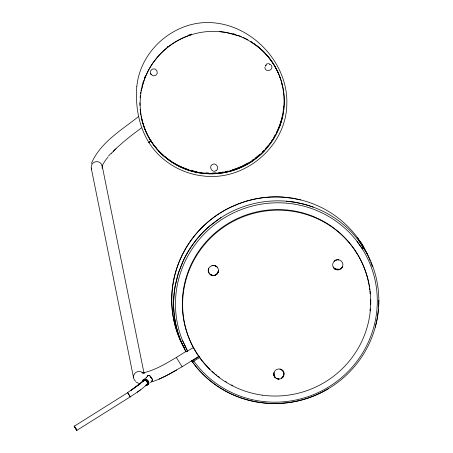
<?xml version="1.0" encoding="UTF-8"?>
<svg xmlns="http://www.w3.org/2000/svg" width="453" height="453" viewBox="0 0 453 453"><rect width="100%" height="100%" fill="white"/><g stroke="black" fill="none" stroke-linecap="round" stroke-linejoin="round"><path stroke-width="0.68" d="M147.559 383.674L147.57 382.587A2.576 1.744 47.1 0 0 146.919 381.381L145.362 380.288L143.856 380.424L137.791 385.543L131.008 390.356L144.145 380.271L145.458 380.356L146.574 381.018L147.65 383.453C143.052 388.946 136.177 392.717 130.288 396.851L76.863 430.339L74.252 426.239L127.684 392.677L130.277 396.868L130.113 396.534M274.065 372.394L273.98 375.237L275.379 377.791C276.273 379.184 282.615 379.557 276.828 378.685L279.048 379.104L280.928 378.663L282.632 377.457L283.838 375.248L283.482 376.205C284.937 373.448 283.119 369.62 280.028 369.11L282.406 370.294L280.634 369.246A5.147 5.051 -25.9 0 0 274.065 372.394L273.788 374.58L273.867 375.01L273.788 373.759L274.184 376.126L274.982 377.355L273.963 375.509L275.379 377.791M378.827 300.316L378.566 308.34L377.604 316.251A103.012 101.013 -25.9 0 1 327.706 389.093A102.854 100.86 -25.9 0 1 292.468 402.021C276.143 404.789 259.144 403.674 243.346 398.691M214.835 275.305A5.147 5.051 -25.9 0 0 218.454 270.979L218.465 270.424L217.247 273.578L214.835 275.305L212.763 275.515L210.492 274.705C210.843 274.88 211.698 275.328 210.928 274.977C209.139 273.963 208.125 272.004 208.261 269.965C208.663 266.324 213.187 264.207 216.223 266.239M148.454 383.278L148.488 382.961M142.61 381.137L142.797 380.384M375.237 327.287L377.219 318.736L378.204 311.817A103.001 101.002 -25.9 0 0 378.476 309.054M148.341 383.663L148.476 383.079M141.608 89.349L142.978 83.754A75.945 74.473 -25.9 0 1 150.351 66.948C159.49 51.846 174.133 40.215 190.962 34.858A72.287 70.889 -25.9 0 0 162.485 51.789L158.193 56.257L153.318 62.435A72.355 70.951 -25.9 0 0 141.602 117.922C143.714 127.633 147.74 136.948 153.635 144.966A72.355 70.951 -25.9 0 0 271.551 142.14A72.355 70.951 -25.9 0 0 230.747 33.471L225.713 32.429M282.842 115.815L279.614 126.851M143.431 380.967L143.329 381.732L143.612 380.656L144.473 380.186M357.842 238.125C357.921 240.407 366.505 246.811 362.185 248.72A101.279 99.32 -25.9 0 1 332.026 384.812A101.279 99.32 -25.9 0 1 193.89 361.16M91.393 163.476C100.232 142.48 121.529 130.119 138.658 116.472M143.335 381.352L144.145 380.271L137.791 385.543L127.599 392.575L130.288 396.851M148.465 384.303L148.827 383.374C148.844 381.313 147.112 379.393 145.113 379.008L143.788 379.399L143.08 380.571M282.632 377.457L283.861 374.784L283.601 371.958M102.027 165.843L105.402 160.322L108.074 156.998M146.512 384.62L147.372 384.15L147.655 383.351A2.678 1.818 47.1 0 0 146.919 381.381L145.849 380.497M286.421 201.2L294.541 202.168L302.559 203.85A102.995 101.002 -25.9 0 1 360.073 242.497L363.493 247.508L362.304 248.64L357.066 241.398A101.279 99.32 -25.9 0 0 227.315 216.143A101.279 99.32 -25.9 0 0 182.355 340.101L187.553 351.222L185.985 351.811L180.951 341.205A103.001 101.002 -25.9 0 1 178.193 273.646L183.448 260.384A103.018 101.019 -25.9 0 1 221.013 217.616M147.372 384.15C148.335 382.496 146.483 380.458 144.864 380.18L143.782 380.531M145.877 378.136L146.568 377.406M185.917 351.443L176.325 357.474L182.146 366.76L198.912 356.234M341.381 268.346L340.832 268.827L341.766 267.899L340.832 268.827M334.189 261.268L334.761 260.775M282.655 376.953L282.094 377.502M111.404 153.341L115.362 149.394M264.275 151.064L260.707 154.581L252.882 160.798A75.917 74.445 -25.9 0 1 238.397 168.561A75.923 74.451 -25.9 0 1 221.398 173.097A75.94 74.468 -25.9 0 1 203.052 173.38C173.476 170.453 147.276 147.225 141.602 117.933M116.098 148.454L123.607 141.829A85.827 16.716 -32.3 0 1 141.393 127.973M216.075 170.673C219.892 168.476 216.013 161.936 212.225 164.552C208.238 166.885 212.61 173.335 216.047 170.685M209.654 226.104L220.186 218.159A103.018 101.019 -25.9 0 1 298.012 202.831L304.88 204.416L313.227 207.106M137.248 392.207L140.475 389.829M193.573 347.451L186.121 351.851M199.875 357.411L193.001 361.636L192.457 361.817L191.959 361.092L199.711 356.234M176.353 357.44C165.736 363.714 154.892 370.378 142.684 372.961L144.62 372.949L141.925 372.898M150.181 382.326A42.859 8.347 -32.3 0 0 165.804 375.967L182.18 366.726M185.656 351.132L185.985 351.811C179.337 339.484 175.215 325.832 173.952 311.879A108.125 106.03 -25.9 0 1 175.022 287.032L178.652 272.327L181.302 265.243A103.001 101.002 -25.9 0 1 209.592 226.092M176.676 370.05L169.309 374.161L159.094 379.104M146.359 377.513L146.693 377.338M193.89 361.16L192.287 361.771L191.5 360.322L191.959 361.092M266.607 63.941L269.031 63.613M146.67 384.58L147.129 384.382M338.765 269.393L337.779 269.552M361.262 243.572L364.648 248.81M211.879 265.639L214.835 265.69L217.281 267.145L218.272 268.935L218.454 270.979M212.802 275.492L213.329 275.52L210.152 274.365L208.442 272.01M334.812 268.94L340.061 269.292L337.672 269.869L334.812 268.94L338.38 269.795M219.354 31.614L225.084 32.293M300.645 199.915L292.632 198.233L284.512 197.27A103.012 101.013 -25.9 0 0 254.025 199.235L246.404 201.138L239.416 203.499L229.603 207.729A102.961 100.962 -25.9 0 0 184.031 347.745M140.187 383.957L136.143 382.151M145.464 385.152L145.951 385.305M361.426 243.527L364.908 249.286M237.638 35.555L226.913 32.644A72.355 70.951 -25.9 0 0 190.979 34.853M145.373 379.603L146.257 380.033M215.583 265.883L217.281 267.145M250.945 41.925C263.221 49.507 273.165 60.883 278.782 74.201M151.087 74.417L153.142 75.849L155.804 75.385L157.287 73.329L156.857 70.657L154.988 68.941L152.276 69.088L150.566 70.934L150.39 72.797L151.087 74.417L150.645 73.562M150.453 376.868L151.319 377.989M195.719 366.234L192.287 361.771L196.308 366.941A103.001 101.002 -25.9 0 0 328.357 388.708M150.758 377.281L151.381 378.108M75.56 428.176L76.857 430.35L74.173 426.063L74.807 426.998M357.066 241.398L362.185 248.72M357.258 237.332L361.585 243.572M74.173 426.063L76.863 430.339M359.756 242.061L366.845 253.272A103.001 101.002 -25.9 0 1 378.629 306.975M363.493 247.508L367.287 254.088M271.137 65.068C274.745 69.972 265.265 73.329 264.829 67.31M356.369 252.366L356.664 252.972M182.355 340.101L187.587 351.2M102.219 166.064L144.009 373.125M91.24 168.069L133.59 377.898M243.289 398.714A103.012 101.013 -25.9 0 1 195.662 366.256M184.082 347.813A102.99 100.996 -25.9 0 1 184.915 249.903A102.984 100.991 -25.9 0 1 283.889 197.191L292.632 198.233L299.541 199.643A102.961 100.962 -25.9 0 1 357.813 238.136M364.62 248.822A102.961 100.962 -25.9 0 1 370.265 260.956M370.747 262.236A102.961 100.962 -25.9 0 1 372.27 266.675M185.243 346.403A101.279 99.32 -25.9 0 1 184.592 345.197M173.34 303.125A101.279 99.32 -25.9 0 1 173.301 301.772M362.111 247.717A101.279 99.32 -25.9 0 1 362.791 248.912M206.302 365.548A94.417 92.588 -25.9 0 1 234.83 219.762A94.417 92.588 -25.9 0 1 368.855 284.008M368.98 284.694A94.417 92.588 -25.9 0 1 369.314 286.658M369.518 287.966A94.417 92.588 -25.9 0 1 369.778 289.948M369.931 291.268A94.417 92.588 -25.9 0 1 370.175 293.912M370.441 299.308A94.417 92.588 -25.9 0 1 370.384 304.727M370.129 308.821A94.417 92.588 -25.9 0 1 369.931 310.866M232.859 385.543A94.417 92.588 -25.9 0 1 231.653 384.925M226.364 381.958A94.417 92.588 -25.9 0 1 225.226 381.256M219.682 377.502A94.417 92.588 -25.9 0 1 217.995 376.239M216.885 375.378A94.417 92.588 -25.9 0 1 215.792 374.501M214.711 373.6A94.417 92.588 -25.9 0 1 212.1 371.318M210.107 369.444A94.417 92.588 -25.9 0 1 206.749 366.035M338.555 269.473A5.147 5.051 -25.9 0 1 337.157 269.552M336.471 269.45A5.147 5.051 -25.9 0 1 335.169 268.974M144.32 379.993A2.576 1.744 47.1 0 1 144.603 379.841M145.923 378.029A3.137 2.129 47.2 0 1 146.16 377.694M142.638 381.76A3.431 2.327 47.1 0 1 145.051 379.506A3.431 2.327 47.1 0 1 148.352 383.079A3.431 2.327 47.1 0 1 145.906 385.288M143.114 380.395A3.431 2.327 47.1 0 1 146.019 379.24A3.431 2.327 47.1 0 1 148.816 382.683A3.431 2.327 47.1 0 1 146.795 384.931M108.516 156.025A85.827 16.716 -32.3 0 1 111.291 153.114M113.193 151.217A85.827 16.716 -32.3 0 1 116.138 148.42M91.653 169.371A5.578 5.459 -11.4 0 1 96.183 161.636A5.578 5.459 -11.4 0 1 102.152 168.278M135.747 381.301A5.578 5.459 -11.4 0 1 134.615 373.668A5.578 5.459 -11.4 0 1 142.412 372.491M262.015 50.051A72.378 70.974 -25.9 0 1 251.998 160.798A72.378 70.974 -25.9 0 1 144.813 128.997M144.564 128.369A72.378 70.974 -25.9 0 1 141.155 116.461M140.917 115.141A72.378 70.974 -25.9 0 1 140.164 109.36M139.932 105.424A72.378 70.974 -25.9 0 1 139.898 102.786M140.13 97.469A72.378 70.974 -25.9 0 1 140.322 95.475M140.572 93.488A72.378 70.974 -25.9 0 1 140.77 92.157M140.991 90.832A72.378 70.974 -25.9 0 1 141.24 89.513M141.97 86.229A72.378 70.974 -25.9 0 1 142.48 84.275M142.854 82.984A72.378 70.974 -25.9 0 1 143.459 81.053M144.586 77.888A72.378 70.974 -25.9 0 1 145.328 76.019M167.1 47.072A72.378 70.974 -25.9 0 1 168.159 46.246M188.431 35.17A72.378 70.974 -25.9 0 1 191.721 34.083M233.102 33.692A72.378 70.974 -25.9 0 1 235.039 34.275M238.21 35.368A72.378 70.974 -25.9 0 1 241.324 36.602M243.153 37.412A72.378 70.974 -25.9 0 1 247.882 39.79M250.713 41.438A72.378 70.974 -25.9 0 1 252.361 42.48M253.442 43.199A72.378 70.974 -25.9 0 1 254.512 43.941M256.166 45.147A72.378 70.974 -25.9 0 1 260.503 48.675M279.541 76.223A72.378 70.974 -25.9 0 1 280.005 77.503M281.438 82.055A72.378 70.974 -25.9 0 1 282.434 86.127M283.159 90.09A72.378 70.974 -25.9 0 1 283.425 92.021M283.578 93.307A72.378 70.974 -25.9 0 1 283.703 94.598M283.731 106.483A72.378 70.974 -25.9 0 1 283.465 109.139M283.295 110.47A72.378 70.974 -25.9 0 1 282.989 112.457M282.751 113.782A72.378 70.974 -25.9 0 1 282.055 117.072M281.896 117.723A72.378 70.974 -25.9 0 1 280.192 123.539M279.971 124.179A72.378 70.974 -25.9 0 1 276.602 132.208M275.062 135.158A72.378 70.974 -25.9 0 1 273.737 137.463M272.344 139.688A72.378 70.974 -25.9 0 1 271.619 140.781M270.492 142.401A72.378 70.974 -25.9 0 1 269.722 143.459M268.55 144.988A72.378 70.974 -25.9 0 1 265.651 148.448M263.805 150.441A72.378 70.974 -25.9 0 1 262.349 151.919M259.841 154.269A72.378 70.974 -25.9 0 1 255.175 158.12M253.068 159.654A72.378 70.974 -25.9 0 1 251.998 160.396M248.148 162.831A72.378 70.974 -25.9 0 1 242.344 165.917M241.121 166.489A72.378 70.974 -25.9 0 1 238.652 167.553M238.029 167.808A72.378 70.974 -25.9 0 1 232.146 169.875M227.74 171.07A72.378 70.974 -25.9 0 1 225.215 171.625M223.289 171.987A72.378 70.974 -25.9 0 1 221.987 172.202M220.033 172.474A72.378 70.974 -25.9 0 1 218.725 172.633M216.087 172.876A72.378 70.974 -25.9 0 1 212.083 173.057M208.731 173.04A72.378 70.974 -25.9 0 1 206.036 172.916M196.67 171.693A72.378 70.974 -25.9 0 1 195.345 171.421M194.688 171.274A72.378 70.974 -25.9 0 1 190.764 170.266M188.188 169.473A72.378 70.974 -25.9 0 1 175.407 163.839M174.83 163.516A72.378 70.974 -25.9 0 1 173.154 162.519M172.049 161.829A72.378 70.974 -25.9 0 1 168.827 159.637M168.261 159.23A72.378 70.974 -25.9 0 1 164.416 156.194M163.357 155.277A72.378 70.974 -25.9 0 1 158.476 150.532M156.71 148.561A72.378 70.974 -25.9 0 1 155.855 147.553M152.316 142.916A72.378 70.974 -25.9 0 1 150.894 140.792M208.255 270.503L208.278 271.16L208.255 270.503M208.289 269.801L208.363 269.507L208.289 269.801M136.806 86.619C135.068 107.865 139.496 130.594 152.599 147.831C164.637 163.482 183.171 173.714 202.763 175.906C244.886 181.67 286.743 146.047 286.857 103.335C287.723 64.179 254.722 27.769 216.143 23.086C177.944 17.95 140.436 48.42 136.806 86.619M218.363 271.421L218.233 271.902L218.363 271.421M208.522 268.856L208.68 268.499L208.522 268.856M342.655 266.256L342.021 267.581L342.655 266.256M218.08 272.332L217.87 272.763L218.08 272.332M152.531 380.124L152.265 380.775L151.33 381.194L152.253 380.786L152.344 379.269L149.943 375.905L148.827 375.344L147.808 375.633L146.97 376.692L147.803 375.633L148.811 375.339L149.733 375.73L151.829 378.221L152.531 380.124M150.917 141.013L148.816 142.418L150.917 141.013M217.644 273.153L217.361 273.544L217.644 273.153M265.99 65.034L265.26 66.178L266.364 64.711L266.013 65.017M217.049 273.906L216.676 274.252L217.049 273.906M282.972 377.055L281.483 378.351L282.972 377.055M216.285 274.563L215.832 274.846L216.285 274.563M335.65 260.232L335.056 260.577L336.46 259.943L335.65 260.232M215.373 275.079L214.864 275.265L215.373 275.079M214.365 275.401L213.833 275.481L214.365 275.401M213.606 265.413L213.912 265.452L213.606 265.413M269.569 64.133L270.248 64.468L269.569 64.133M338.448 259.762L337.751 259.75L338.844 259.835L338.448 259.762M214.603 265.537L214.881 265.634L214.603 265.537M212.321 275.43L211.834 275.311L212.321 275.43M336.619 269.75L334.733 268.912L333.193 267.083L334.659 268.822L333.431 267.536A5.147 5.051 -25.9 0 1 336.319 259.965A5.147 5.051 -25.9 0 1 342.927 264.563A5.147 5.051 -25.9 0 1 336.619 269.75M282.882 370.803L282.491 370.424L283.629 372.094L282.882 370.803M283.572 371.964L283.442 371.698L283.572 371.964M283.821 372.576L283.98 373.408L283.821 372.576M208.505 272.123L208.295 271.296L208.505 272.123M262.417 395.175A94.417 92.588 -25.9 0 0 364.337 268.051A94.417 92.588 -25.9 0 0 203.289 246.092A94.417 92.588 -25.9 0 0 262.417 395.175"/></g></svg>
